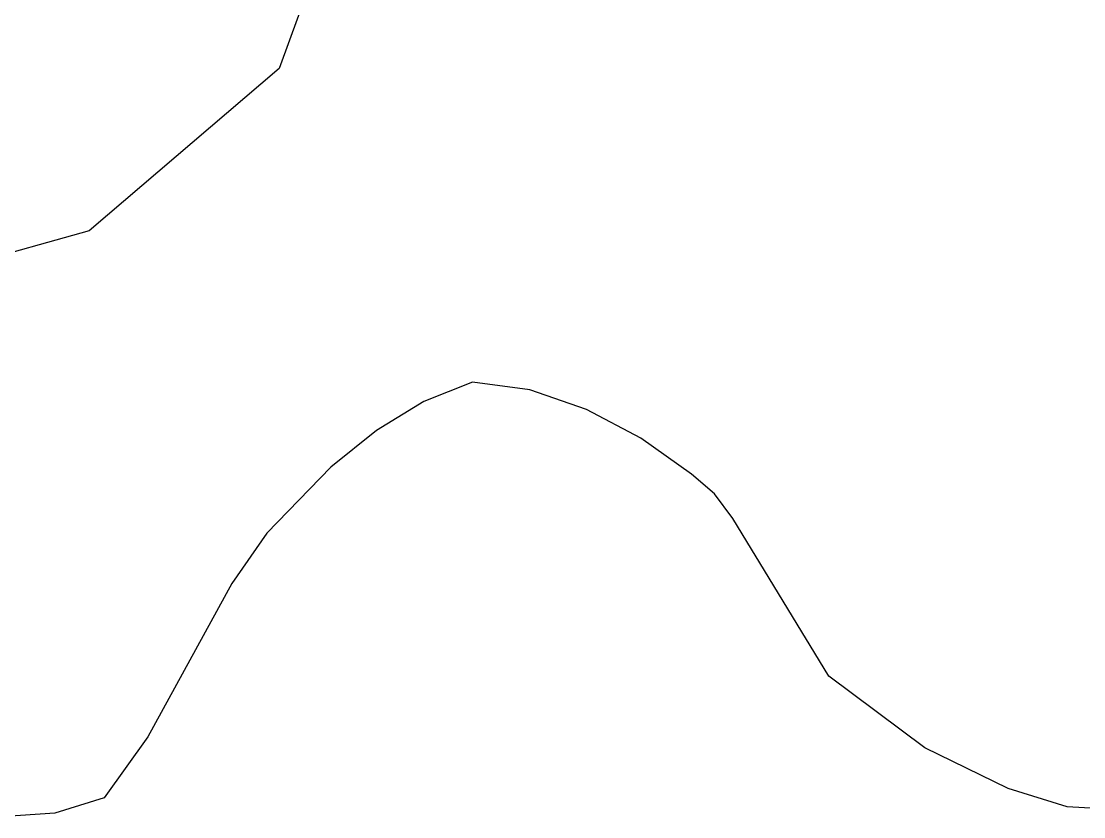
# Model space of a CAD drawing. Header units: inches. Extents: x 653559 to 669309, y 7245317 to 7256454.
# Drawn here: x 657475.1 to 657612.8, y 7247565.3 to 7247668.4 of the extents above; entities that cross this region are included whole.
import ezdxf

# ---------------------------------------------------------------- set-up
doc = ezdxf.new("R2010")
doc.units = ezdxf.units.IN
doc.header["$MEASUREMENT"] = 0
doc.layers.add('Cauce', color=5, linetype='Continuous')
doc.layers.add('Reserva', color=92, linetype='Continuous')

msp = doc.modelspace()

# ---------------------------------------------------------------- linework, layer by layer
at = {"layer": 'Cauce', "color": 160}
msp.add_polyline3d([(657618.13, 7247566.17, 0), (657610.6, 7247566.6, 0), (657602.97, 7247568.96, 0), (657592.18, 7247574.22, 0), (657579.72, 7247583.54, 0), (657567.28, 7247603.95, 0), (657564.92, 7247607.14, 0), (657561.9, 7247609.71, 0), (657555.36, 7247614.36, 0), (657548.32, 7247618.1, 0), (657540.96, 7247620.62, 0), (657533.52, 7247621.62, 0), (657527.23, 7247619.13, 0), (657521.1, 7247615.39, 0), (657515.19, 7247610.62, 0), (657506.89, 7247602.04, 0), (657502.33, 7247595.53, 0), (657491.48, 7247575.64, 0), (657485.8, 7247567.74, 0), (657479.39, 7247565.76, 0), (657472.4, 7247565.3, 0)], dxfattribs=at)
at = {"layer": 'Reserva', "transparency": 33554613}
msp.add_lwpolyline([(657782.06, 7247819.73), (657724.51, 7247830.32), (657692.76, 7247822.38), (657666.97, 7247796.58), (657633.23, 7247789.97), (657602.8, 7247779.38), (657562.45, 7247778.72), (657538.64, 7247786.66), (657516.15, 7247780.05), (657511.52, 7247766.82), (657502.26, 7247742.34), (657476.33, 7247732.16), (657474.35, 7247722.63), (657485.06, 7247711.92), (657501.73, 7247703.18), (657514.12, 7247694.89), (657514.83, 7247679.77), (657508.48, 7247662.31), (657483.87, 7247641.27), (657468.4, 7247636.91)], dxfattribs=at)

doc.saveas('drawing.dxf')
